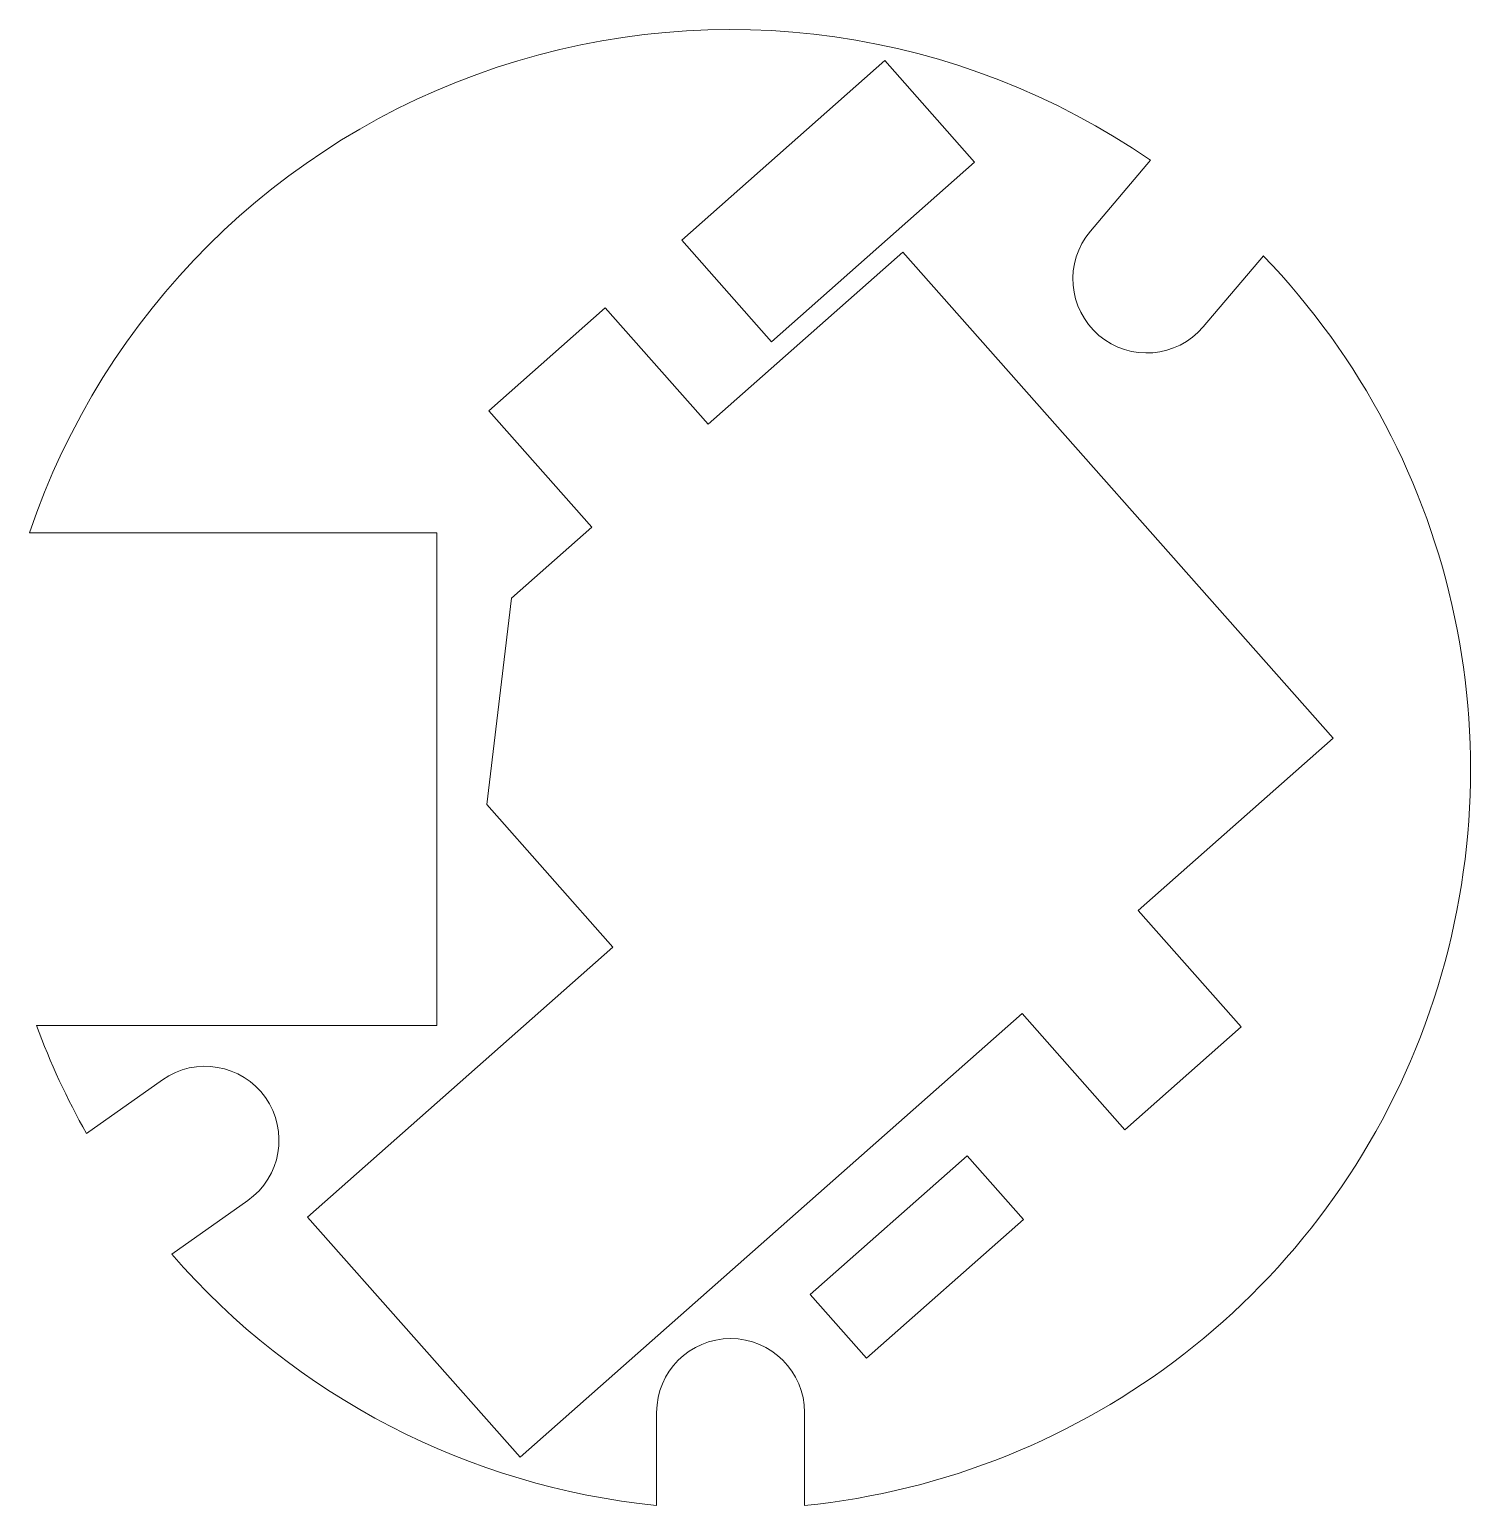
# Model space of a CAD drawing. Header units: inches. Extents: x -0.57 to 0.6, y -0.6 to 0.6.
import ezdxf

# ---------------------------------------------------------------- set-up
doc = ezdxf.new("R2010")
doc.units = ezdxf.units.IN
doc.header["$MEASUREMENT"] = 0

msp = doc.modelspace()

# ---------------------------------------------------------------- linework, layer by layer
at = {"color": 7, "linetype": 'Continuous', "lineweight": 15}
for p, q in [((0.1252, 0.5753), (-0.0395, 0.4295)), ((0.1981, 0.4929), (0.1252, 0.5753)), ((0.0333, 0.3471), (0.1981, 0.4929)), ((0.292, 0.4368), (0.3409, 0.4944)), ((-0.0395, 0.4295), (0.0333, 0.3471)), ((-0.0182, 0.2801), (0.1398, 0.4199)), ((0.489, 0.0252), (0.1398, 0.4199)), ((0.3835, 0.3592), (0.4324, 0.4167)), ((-0.1961, 0.291), (-0.1017, 0.3745)), ((-0.1017, 0.3745), (-0.0182, 0.2801)), ((-0.1961, 0.291), (-0.1126, 0.1966)), ((-0.2384, 0.192), (-0.569, 0.192)), ((-0.2384, 0.192), (-0.2384, -0.208)), ((-0.1126, 0.1966), (-0.1778, 0.139)), ((-0.1778, 0.139), (-0.1979, -0.0284)), ((0.3309, -0.1146), (0.489, 0.0252)), ((-0.1979, -0.0284), (-0.0955, -0.1442)), ((0.3309, -0.1146), (0.4144, -0.209)), ((-0.3433, -0.3634), (-0.0955, -0.1442)), ((0.2366, -0.1981), (-0.1708, -0.5584)), ((0.32, -0.2925), (0.2366, -0.1981)), ((-0.5633, -0.208), (-0.2384, -0.208)), ((0.4144, -0.209), (0.32, -0.2925)), ((-0.4611, -0.252), (-0.5228, -0.2955)), ((0.1919, -0.3137), (0.0646, -0.4263)), ((0.2377, -0.3653), (0.1919, -0.3137)), ((-0.3919, -0.35), (-0.4536, -0.3936)), ((-0.3433, -0.3634), (-0.1708, -0.5584)), ((0.1103, -0.478), (0.2377, -0.3653)), ((0.0646, -0.4263), (0.1103, -0.478)), ((-0.06, -0.522), (-0.06, -0.5975)), ((0.06, -0.522), (0.06, -0.5975))]:
    msp.add_line(p, q, dxfattribs=at)
for centre, radius, start, end in [((0, 0), 0.6005, 55.4152, 161.3532), ((0.3378, 0.398), 0.06, 139.6808, 319.6808), ((0, 0), 0.6005, 275.7344, 43.9465), ((0, 0), 0.6005, 200.2659, 209.4794), ((-0.4265, -0.301), 0.06, 305.2137, 125.2137), ((0, 0), 0.6005, 220.9481, 264.2656), ((0, -0.522), 0.06, 0, 180)]:
    msp.add_arc(centre, radius, start, end, dxfattribs=at)

doc.saveas('drawing.dxf')
